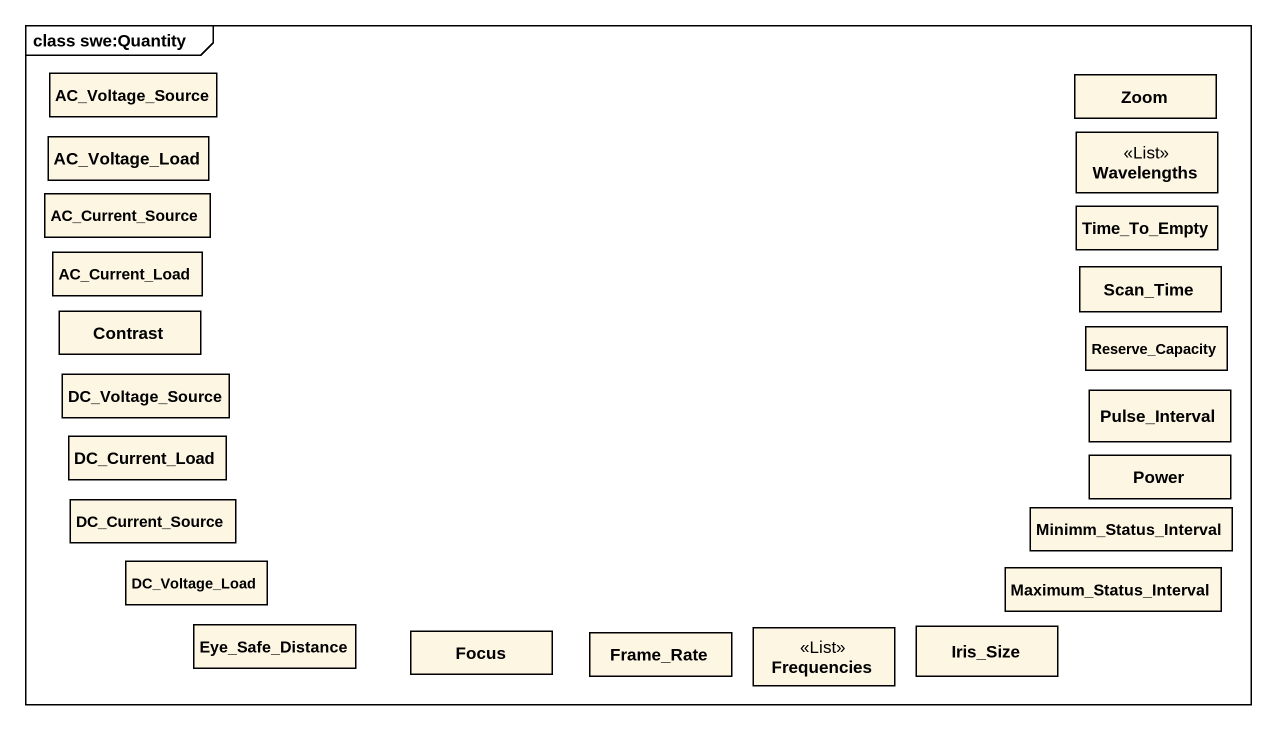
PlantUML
@startuml
mainframe class swe:Quantity
hide circle
hide empty members
class AC_Voltage_Source
class Zoom
class AC_Voltage_Load
class Wavelengths <<List>>
class AC_Current_Source
class AC_Current_Load
class Time_To_Empty
class Contrast
class Scan_Time
class Reserve_Capacity
class DC_Voltage_Source
class Pulse_Interval
class DC_Current_Load
class Power
class DC_Current_Source
class Minimm_Status_Interval
class DC_Voltage_Load
class Maximum_Status_Interval
class Eye_Safe_Distance
class Focus
class Frame_Rate
class Frequencies <<List>>
class Iris_Size
@enduml
